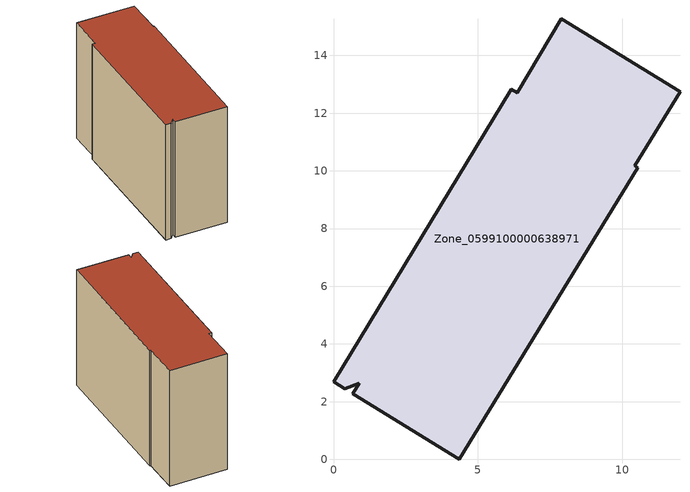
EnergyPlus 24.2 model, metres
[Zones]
Zone_0599100000638971
 floor ground (C_G): 4.36,0 0.67,2.27 0.9,2.63 0.38,2.45 0,2.69 6.15,12.83 6.37,12.7 7.9,15.28 12.01,12.74 10.45,10.17 10.54,10.11 z0
 wall outside (C_F): 4.36,0 10.54,10.11 10.45,10.17 12.01,12.74 7.9,15.28 6.37,12.7 6.15,12.83 0,2.69 0.38,2.45 0.9,2.63 0.67,2.27 4.36,0 z0:10.4
 roof outside (C_R): 0.67,2.27 4.36,0 10.54,10.11 10.45,10.17 12.01,12.74 7.9,15.28 6.37,12.7 6.15,12.83 0,2.69 0.38,2.45 0.9,2.63 z10.4
[BUILDING]
Pand.0599100000638971: North Axis=0; Terrain=City; Loads Convergence Tolerance Value=0.04; Temperature Convergence Tolerance Value=0.4; Solar Distribution=FullExterior; Maximum Number of Warmup Days=25; Minimum Number of Warmup Days=1
[Site:Location]
Rotterdam.The.Hague.AP_ZH_NLD Design_Conditions: Latitude=51.96; Longitude=4.45; Time Zone=1; Elevation=-4.5
[SITE:GROUNDTEMPERATURE:BUILDINGSURFACE]
18, 18, 18, 18, 18, 18, 18, 18, 18, 18, 18, 18
[MATERIAL] Thermal Absorptance=0.9; Solar Absorptance=0.7; Visible Absorptance=0.7
Name | Roughness | Thickness | Conductivity | Density | Specific Heat
G.TI.1946 | MediumSmooth | 0.15 | 1 | 540 | 1210
F.TI.1946 | Rough | 0.3 | 0.857143 | 1920 | 840
R.TI.1946 | MediumRough | 0.2 | 0.1 | 1500 | 1000
[CONSTRUCTION]
C_G: G.TI.1946
C_F: F.TI.1946
C_R: R.TI.1946
[ZONE]
Zone_0599100000638971: Type=1; Multiplier=1; Ceiling Height=Autocalculate; Volume=Autocalculate; Floor Area=autocalculate; Part of Total Floor Area=Yes
[ZONEINFILTRATION:DESIGNFLOWRATE]
Infil_Zone_0599100000638971: Zone or ZoneList or Space or SpaceList=Zone_0599100000638971; Schedule=AlwaysOn; Design Flow Rate Calculation Method=Flow/Area; Flow Rate per Floor Area=0.003; Constant Term Coefficient=1; Temperature Term Coefficient=0; Velocity Term Coefficient=0; Velocity Squared Term Coefficient=0
[HVACTEMPLATE:ZONE:IDEALLOADSAIRSYSTEM]
Zone_0599100000638971: Maximum Heating Supply Air Temperature=50; Minimum Cooling Supply Air Temperature=13; Maximum Heating Supply Air Humidity Ratio=0.0156; Minimum Cooling Supply Air Humidity Ratio=0.0077; Heating Limit=NoLimit; Cooling Limit=NoLimit; Dehumidification Control Type=ConstantSensibleHeatRatio; Cooling Sensible Heat Ratio=0.7; Dehumidification Setpoint=60; Humidification Control Type=None; Humidification Setpoint=30; Outdoor Air Method=None; Outdoor Air Flow Rate per Person=0.00944; Outdoor Air Flow Rate per Zone Floor Area=0; Outdoor Air Flow Rate per Zone=0; Demand Controlled Ventilation Type=None; Outdoor Air Economizer Type=NoEconomizer; Heat Recovery Type=None; Sensible Heat Recovery Effectiveness=0.7; Latent Heat Recovery Effectiveness=0.65
[ZONECONTROL:THERMOSTAT]
ThermostatControl_Zone_0599100000638971: Zone or ZoneList=Zone_0599100000638971; Control Type Schedule=DualSetpointControlType; Control 1=Thermostat_Zone_0599100000638971; Temperature Difference Between Cutout And Setpoint=0
[THERMOSTATSETPOINT:DUALSETPOINT]
Thermostat_Zone_0599100000638971: Heating Setpoint Temperature Schedule=HeatingSetpoint_Zone_0599100000638971; Cooling Setpoint Temperature Schedule=CoolingSetpoint_Zone_0599100000638971
[SCHEDULE:COMPACT]
HeatingSetpoint_Zone_0599100000638971: Through: 12/31, For: AllDays, Until: 24:00, 21
CoolingSetpoint_Zone_0599100000638971: Through: 12/31, For: AllDays, Until: 24:00, 24
DualSetpointControlType: Through: 12/31, For: AllDays, Until: 24:00, 4
AlwaysOn: Through: 12/31, For: AllDays, Until: 24:00, 1
